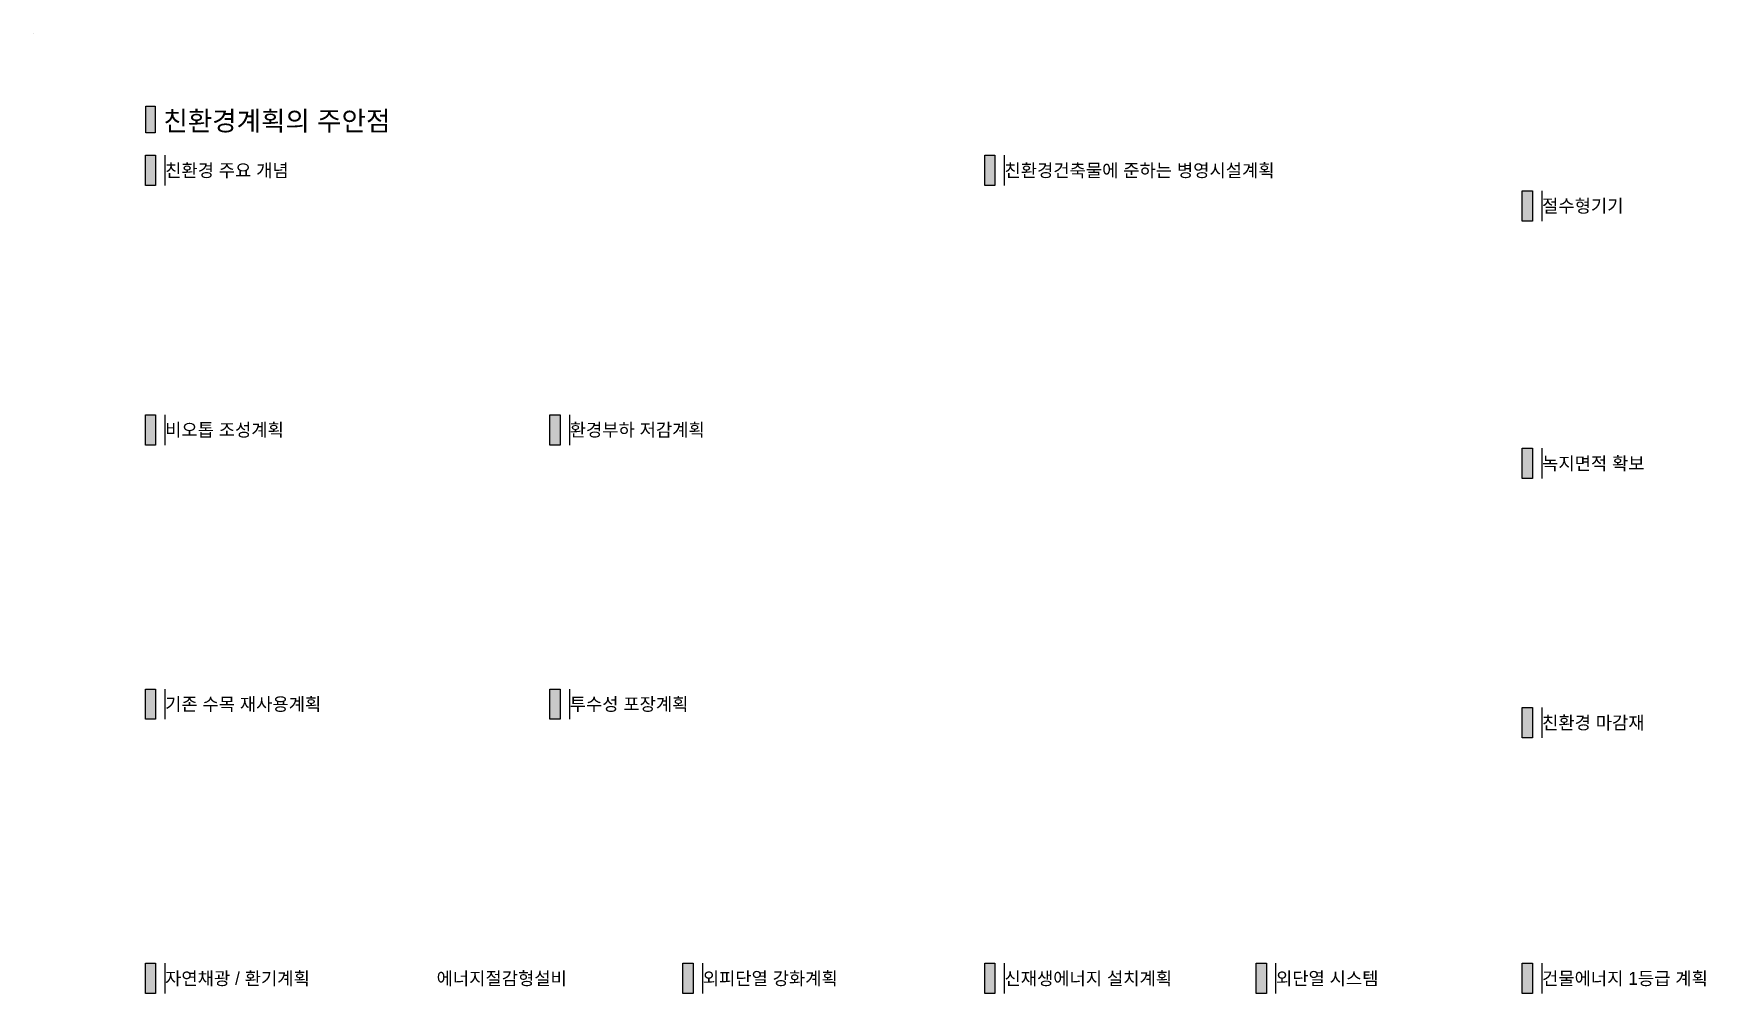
# Model space of a CAD drawing. Header units: millimetres. Extents: x 0 to 2431001685, y -1395693487 to 29700.
import ezdxf
from ezdxf.enums import TextEntityAlignment as Align

# ---------------------------------------------------------------- set-up
doc = ezdxf.new("R2010")
doc.units = ezdxf.units.MM
doc.header["$XCLIPFRAME"] = 0
for name, color, linetype in [('0-FORM', 7, 'Continuous'), ('FO_IN', 7, 'Continuous'), ('SY-1', 50, 'Continuous'), ('TEXT1', 3, 'Continuous'), ('TEXT2', 6, 'Continuous')]:
    doc.layers.add(name, color=color, linetype=linetype)
for name, color, linetype, plot in [('DEFPOINTS-txt', 193, 'Continuous', False), ('FO_OUT', 7, 'Continuous', False), ('FORM-NOPLOT', 1, 'Continuous', False)]:
    doc.layers.add(name, color=color, linetype=linetype, plot=plot)
for name, color, linetype, true_color in [('dia_250', 250, 'Continuous', 0x333333), ('dia_251', 7, 'Continuous', 0x5b5b5b), ('dia_252', 7, 'Continuous', 0x848484), ('dia_253', 7, 'Continuous', 0xadadad)]:
    doc.layers.add(name, color=color, linetype=linetype, true_color=true_color)
doc.styles.add('파주양주병영B', font='')
doc.styles.get('파주양주병영B').set_extended_font_data('YDIYGO350')
picture_1 = doc.add_image_def('image1.jpg', size_in_pixel=(2236, 574))
picture_2 = doc.add_image_def('image2.jpg', size_in_pixel=(1123, 609))

msp = doc.modelspace()

# ---------------------------------------------------------------- hatches: boundary and pattern name
at = {"layer": '0-FORM', "ltscale": 5}
for points in [[(177516250, -221053556), (162723865, -221053556), (162723865, -177046219), (177516250, -177046219)], [(1397775632, -221053556), (1382983247, -221053556), (1382983247, -177046219), (1397775632, -177046219)], [(2179389085, -272683806), (2164596700, -272683806), (2164596700, -228676470), (2179389085, -228676470)], [(177516250, -598259299), (162723865, -598259299), (162723865, -554251962), (177516250, -554251962)], [(765689892, -598259299), (750897508, -598259299), (750897508, -554251962), (765689892, -554251962)], [(2179387460, -646937700), (2164595076, -646937700), (2164595076, -602930363), (2179387460, -602930363)], [(177516250, -996976393), (162723865, -996976393), (162723865, -952969056), (177516250, -952969056)], [(765689892, -996976393), (750897508, -996976393), (750897508, -952969056), (765689892, -952969056)], [(2179389556, -1023897289), (2164597171, -1023897289), (2164597171, -979889952), (2179389556, -979889952)], [(177516250, -1395693487), (162723865, -1395693487), (162723865, -1351686150), (177516250, -1351686150)], [(959128289, -1395693487), (944335905, -1395693487), (944335905, -1351686150), (959128289, -1351686150)], [(1397777046, -1395693487), (1382984661, -1395693487), (1382984661, -1351686150), (1397777046, -1351686150)], [(1792512292, -1395693487), (1777719907, -1395693487), (1777719907, -1351686150), (1792512292, -1351686150)], [(2179389085, -1395693487), (2164596700, -1395693487), (2164596700, -1351686150), (2179389085, -1351686150)]]:
    msp.add_hatch(color=256, dxfattribs=at).paths.add_polyline_path(points)
at = {"layer": 'dia_250', "ltscale": 0.5}
h = msp.add_hatch(color=256, dxfattribs=at)
h.dxf.hatch_style = 1
h.paths.add_polyline_path([(2075, 27700), (2075, 28250), (1825, 28250), (1825, 27700)])
h = msp.add_hatch(color=256, dxfattribs=at)
h.dxf.hatch_style = 1
h.paths.add_polyline_path([(2075, 27400), (1825, 27400), (1825, 26700), (2075, 26700)])
h = msp.add_hatch(color=256, dxfattribs=at)
h.dxf.hatch_style = 1
h.paths.add_polyline_path([(2075, 21400), (1825, 21400), (1825, 20700), (2075, 20700)])
h = msp.add_hatch(color=256, dxfattribs=at)
h.dxf.hatch_style = 1
h.paths.add_polyline_path([(2075, 15100), (1825, 15100), (1825, 14400), (2075, 14400)])
h = msp.add_hatch(color=256, dxfattribs=at)
h.dxf.hatch_style = 1
h.paths.add_polyline_path([(2075, 8800), (1825, 8800), (1825, 8100), (2075, 8100)])
h = msp.add_hatch(color=256, dxfattribs=at)
h.dxf.hatch_style = 1
h.paths.add_polyline_path([(11688, 21400), (11438, 21400), (11438, 20700), (11688, 20700)])
h = msp.add_hatch(color=256, dxfattribs=at)
h.dxf.hatch_style = 1
h.paths.add_polyline_path([(11688, 15100), (11438, 15100), (11438, 14400), (11688, 14400)])
h = msp.add_hatch(color=256, dxfattribs=at)
h.dxf.hatch_style = 1
h.paths.add_polyline_path([(11688, 8800), (11438, 8800), (11438, 8100), (11688, 8100)])
h = msp.add_hatch(color=256, dxfattribs=at)
h.dxf.hatch_style = 1
h.paths.add_polyline_path([(22000, 27400), (21750, 27400), (21750, 26700), (22000, 26700)])
h = msp.add_hatch(color=256, dxfattribs=at)
h.dxf.hatch_style = 1
h.paths.add_polyline_path([(22000, 8800), (21750, 8800), (21750, 8100), (22000, 8100)])
h = msp.add_hatch(color=256, dxfattribs=at)
h.dxf.hatch_style = 1
h.paths.add_polyline_path([(28300, 8800), (28050, 8800), (28050, 8100), (28300, 8100)])
h = msp.add_hatch(color=256, dxfattribs=at)
h.dxf.hatch_style = 1
h.paths.add_polyline_path([(34925, 27400), (34675, 27400), (34675, 26700), (34925, 26700)])
h = msp.add_hatch(color=256, dxfattribs=at)
h.dxf.hatch_style = 1
h.paths.add_polyline_path([(34925, 21400), (34675, 21400), (34675, 20700), (34925, 20700)])
h = msp.add_hatch(color=256, dxfattribs=at)
h.dxf.hatch_style = 1
h.paths.add_polyline_path([(34925, 15100), (34675, 15100), (34675, 14400), (34925, 14400)])
h = msp.add_hatch(color=256, dxfattribs=at)
h.dxf.hatch_style = 1
h.paths.add_polyline_path([(34925, 8800), (34675, 8800), (34675, 8100), (34925, 8100)])
at = {"layer": 'dia_251'}
h = msp.add_hatch(color=256, dxfattribs=at)
h.dxf.hatch_style = 1
h.paths.add_polyline_path([(15475, 2500), (1500, 2500), (1500, 1000), (15475, 1000)])
h.paths.add_polyline_path([(18975, 2500), (15525, 2500), (15525, 1000), (18975, 1000)])
h = msp.add_hatch(color=256, dxfattribs=at)
h.dxf.hatch_style = 1
h.paths.add_polyline_path([(35525, 2500), (41000, 2500), (41000, 1000), (35525, 1000)])
h.paths.add_polyline_path([(32025, 2500), (35475, 2500), (35475, 1000), (32025, 1000)])
at = {"layer": 'dia_252'}
h = msp.add_hatch(color=256, dxfattribs=at)
h.dxf.hatch_style = 1
h.paths.add_polyline_path([(20750, 27400), (2175, 27400), (2175, 26700), (20750, 26700)])
h = msp.add_hatch(color=256, dxfattribs=at)
h.dxf.hatch_style = 1
h.paths.add_polyline_path([(11138, 21400), (2175, 21400), (2175, 20700), (11138, 20700)])
h = msp.add_hatch(color=256, dxfattribs=at)
h.dxf.hatch_style = 1
h.paths.add_polyline_path([(11138, 15100), (2175, 15100), (2175, 14400), (11138, 14400)])
h = msp.add_hatch(color=256, dxfattribs=at)
h.dxf.hatch_style = 1
h.paths.add_polyline_path([(11138, 8800), (2175, 8800), (2175, 8100), (11138, 8100)])
h = msp.add_hatch(color=256, dxfattribs=at)
h.dxf.hatch_style = 1
h.paths.add_polyline_path([(20750, 21400), (11788, 21400), (11788, 20700), (20750, 20700)])
h = msp.add_hatch(color=256, dxfattribs=at)
h.dxf.hatch_style = 1
h.paths.add_polyline_path([(20750, 15100), (11788, 15100), (11788, 14400), (20750, 14400)])
h = msp.add_hatch(color=256, dxfattribs=at)
h.dxf.hatch_style = 1
h.paths.add_polyline_path([(20750, 8800), (11788, 8800), (11788, 8100), (20750, 8100)])
h = msp.add_hatch(color=256, dxfattribs=at)
h.dxf.hatch_style = 1
h.paths.add_polyline_path([(34375, 27400), (22100, 27400), (22100, 26700), (34375, 26700)])
h = msp.add_hatch(color=256, dxfattribs=at)
h.dxf.hatch_style = 1
h.paths.add_polyline_path([(27750, 8800), (22100, 8800), (22100, 8100), (27750, 8100)])
h = msp.add_hatch(color=256, dxfattribs=at)
h.dxf.hatch_style = 1
h.paths.add_polyline_path([(34375, 8800), (28400, 8800), (28400, 8100), (34375, 8100)])
h = msp.add_hatch(color=256, dxfattribs=at)
h.dxf.hatch_style = 1
h.paths.add_polyline_path([(40675, 27400), (35025, 27400), (35025, 26700), (40675, 26700)])
h = msp.add_hatch(color=256, dxfattribs=at)
h.dxf.hatch_style = 1
h.paths.add_polyline_path([(40675, 21400), (35025, 21400), (35025, 20700), (40675, 20700)])
h = msp.add_hatch(color=256, dxfattribs=at)
h.dxf.hatch_style = 1
h.paths.add_polyline_path([(40675, 15100), (35025, 15100), (35025, 14400), (40675, 14400)])
h = msp.add_hatch(color=256, dxfattribs=at)
h.dxf.hatch_style = 1
h.paths.add_polyline_path([(40675, 8800), (35025, 8800), (35025, 8100), (40675, 8100)])
at = {"layer": 'dia_253'}
h = msp.add_hatch(color=256, dxfattribs=at)
h.dxf.hatch_style = 1
h.paths.add_polyline_path([(19025, 2500), (31975, 2500), (31975, 1000), (19025, 1000)])
at = {"layer": 'SY-1'}
msp.add_hatch(color=256, dxfattribs=at).paths.add_polyline_path([(177142581, -105919888), (163429244, -105919888), (163429244, -144402210), (177142581, -144402210)])

# ---------------------------------------------------------------- linework, layer by layer
at = {"layer": '0-FORM', "ltscale": 5}
for points in [[(177516250, -221053556), (162723865, -221053556), (162723865, -177046219), (177516250, -177046219)], [(1397775632, -221053556), (1382983247, -221053556), (1382983247, -177046219), (1397775632, -177046219)], [(2179389085, -272683806), (2164596700, -272683806), (2164596700, -228676470), (2179389085, -228676470)], [(177516250, -598259299), (162723865, -598259299), (162723865, -554251962), (177516250, -554251962)], [(765689892, -598259299), (750897508, -598259299), (750897508, -554251962), (765689892, -554251962)], [(2179387460, -646937700), (2164595076, -646937700), (2164595076, -602930363), (2179387460, -602930363)], [(177516250, -996976393), (162723865, -996976393), (162723865, -952969056), (177516250, -952969056)], [(765689892, -996976393), (750897508, -996976393), (750897508, -952969056), (765689892, -952969056)], [(2179389556, -1023897289), (2164597171, -1023897289), (2164597171, -979889952), (2179389556, -979889952)], [(177516250, -1395693487), (162723865, -1395693487), (162723865, -1351686150), (177516250, -1351686150)], [(959128289, -1395693487), (944335905, -1395693487), (944335905, -1351686150), (959128289, -1351686150)], [(1397777046, -1395693487), (1382984661, -1395693487), (1382984661, -1351686150), (1397777046, -1351686150)], [(1792512292, -1395693487), (1777719907, -1395693487), (1777719907, -1351686150), (1792512292, -1351686150)], [(2179389085, -1395693487), (2164596700, -1395693487), (2164596700, -1351686150), (2179389085, -1351686150)]]:
    msp.add_lwpolyline(points, close=True, dxfattribs=at)
at = {"layer": 'DEFPOINTS-txt', "ltscale": 0.5}
for p, q in [((20750, 27400), (1825, 27400)), ((20750, 21400), (1825, 21400)), ((2175, 27400), (2175, 26700)), ((2175, 21400), (2175, 20700)), ((2175, 15100), (2175, 14400)), ((2175, 8800), (2175, 8100)), ((11788, 21400), (11788, 20700)), ((11788, 15100), (11788, 14400)), ((11788, 15100), (11788, 14400)), ((11788, 8800), (11788, 8100)), ((22100, 27400), (22100, 26700)), ((22100, 8800), (22100, 8100)), ((28400, 8800), (28400, 8100)), ((35025, 27400), (35025, 26700)), ((35025, 21400), (35025, 20700)), ((35025, 15100), (35025, 14400)), ((35025, 8800), (35025, 8100))]:
    msp.add_line(p, q, dxfattribs=at)
at = {"layer": 'DEFPOINTS-txt'}
for p, q in [((1825, 26550), (40675, 26550)), ((1825, 20550), (21750, 20550)), ((1825, 14250), (21750, 14250)), ((1825, 7950), (40675, 7950)), ((15475, 2500), (15475, 1000)), ((15525, 2500), (15525, 1000)), ((18975, 2500), (18975, 1000)), ((19025, 2500), (19025, 1000)), ((31975, 2500), (31975, 1000)), ((32025, 2500), (32025, 1000)), ((34374, 14250), (40675, 14250)), ((34375, 20550), (40675, 20550)), ((35475, 2500), (35475, 1000)), ((35525, 2500), (35525, 1000))]:
    msp.add_line(p, q, dxfattribs=at)
for points in [[(20750, 26700), (20750, 21700), (1825, 21700), (1825, 26700)], [(11138, 20733), (11138, 15400), (1825, 15400), (1825, 20700)], [(11138, 14400), (11138, 9100), (1825, 9100), (1825, 14400)], [(11138, 8100), (11138, 2800), (1825, 2800), (1825, 8100)], [(20750, 20700), (20750, 15400), (11438, 15400), (11438, 20700)], [(20750, 14400), (20750, 9100), (11438, 9100), (11438, 14400)], [(20750, 8100), (20750, 2800), (11438, 2800), (11438, 8100)], [(34375, 26700), (34375, 9100), (21750, 9100), (21750, 26700)], [(27750, 8100), (27750, 2800), (21750, 2800), (21750, 8100)], [(34375, 8939), (34375, 2800), (28050, 2825), (28050, 8100)], [(40675, 26700), (40675, 21700), (34675, 21700), (34675, 26700)], [(40675, 20700), (40675, 15400), (34675, 15400), (34675, 20700)], [(40675, 14400), (40675, 9100), (34675, 9100), (34675, 14400)], [(40675, 8100), (40675, 2800), (34675, 2800), (34675, 8100)]]:
    msp.add_lwpolyline(points, dxfattribs=at)
at = {"layer": 'dia_250', "ltscale": 0.5}
for points in [[(2075, 27700), (2075, 28250), (1825, 28250), (1825, 27700)], [(2075, 27400), (1825, 27400), (1825, 26700), (2075, 26700)], [(2075, 21400), (1825, 21400), (1825, 20700), (2075, 20700)], [(2075, 15100), (1825, 15100), (1825, 14400), (2075, 14400)], [(2075, 8800), (1825, 8800), (1825, 8100), (2075, 8100)], [(11688, 21400), (11438, 21400), (11438, 20700), (11688, 20700)], [(11688, 15100), (11438, 15100), (11438, 14400), (11688, 14400)], [(11688, 8800), (11438, 8800), (11438, 8100), (11688, 8100)], [(22000, 27400), (21750, 27400), (21750, 26700), (22000, 26700)], [(22000, 8800), (21750, 8800), (21750, 8100), (22000, 8100)], [(28300, 8800), (28050, 8800), (28050, 8100), (28300, 8100)], [(34925, 27400), (34675, 27400), (34675, 26700), (34925, 26700)], [(34925, 21400), (34675, 21400), (34675, 20700), (34925, 20700)], [(34925, 15100), (34675, 15100), (34675, 14400), (34925, 14400)], [(34925, 8800), (34675, 8800), (34675, 8100), (34925, 8100)]]:
    msp.add_lwpolyline(points, close=True, dxfattribs=at)
at = {"layer": 'dia_251', "ltscale": 0.5}
for points in [[(20750, 26700), (20748, 21700), (1825, 21700), (1825, 26700)], [(11138, 20700), (11138, 15400), (1825, 15400), (1825, 20700)], [(11138, 14400), (11138, 9100), (1825, 9100), (1825, 14400)], [(11138, 8100), (11138, 2800), (1825, 2800), (1825, 8100)], [(20750, 20700), (20751, 15400), (11438, 15400), (11438, 20700)], [(20750, 14400), (20751, 9100), (11438, 9100), (11438, 14400)], [(20750, 8125), (20750, 2800), (11438, 2800), (11438, 8125)], [(34375, 26700), (34374, 9100), (21750, 9100), (21750, 26700)], [(27750, 8100), (27750, 2800), (21750, 2800), (21750, 8125)], [(34375, 8100), (34375, 2800), (28050, 2800), (28050, 8100)], [(40675, 26700), (40675, 21700), (34675, 21700), (34675, 26700)], [(40675, 20700), (40675, 15400), (34675, 15400), (34675, 20700)], [(40675, 14400), (40675, 9100), (34675, 9100), (34675, 14400)], [(40675, 8125), (40675, 2800), (34675, 2800), (34675, 8125)]]:
    msp.add_lwpolyline(points, dxfattribs=at)
at = {"layer": 'FO_IN', "const_width": 50}
msp.add_lwpolyline([(41000, 28700), (1500, 28700), (1500, 1000), (41000, 1000)], close=True, dxfattribs=at)
msp.add_lwpolyline([(1500, 2500), (41000, 2500)], dxfattribs=at)
at = {"layer": 'FO_OUT', "color": 227, "ltscale": 0.1}
msp.add_line((1500, 27400), (41000, 27400), dxfattribs=at)
for points in [[(0, 0), (0, 29700), (42000, 29700), (42000, 0)], [(40675, 2825), (1825, 2825), (1825, 27400), (40675, 27400)]]:
    msp.add_lwpolyline(points, close=True, dxfattribs=at)
at = {"layer": 'FORM-NOPLOT'}
for p, q in [((191425926, -221053556), (191425926, -177046219)), ((1411685308, -221053556), (1411685308, -177046219)), ((2193298761, -272683806), (2193298761, -228676470)), ((191425926, -598259299), (191425926, -554251962)), ((779599568, -598259299), (779599568, -554251962)), ((2193297136, -646937700), (2193297136, -602930363)), ((191425926, -996976393), (191425926, -952969056)), ((779599568, -996976393), (779599568, -952969056)), ((2193299231, -1023897289), (2193299231, -979889952)), ((191425926, -1395693487), (191425926, -1351686150)), ((973037965, -1395693487), (973037965, -1351686150)), ((1411686721, -1395693487), (1411686721, -1351686150)), ((1806421968, -1395693487), (1806421968, -1351686150)), ((2193298761, -1395693487), (2193298761, -1351686150))]:
    msp.add_line(p, q, dxfattribs=at)
at = {"layer": 'SY-1'}
msp.add_lwpolyline([(163429244, -105919888), (177142581, -105919888), (177142581, -144402210), (163429244, -144402210)], close=True, dxfattribs=at)

# ---------------------------------------------------------------- texts
at = {"layer": 'TEXT1', "color": 255, "style": '파주양주병영B'}
for s, height, p in [('친환경 주요 개념', 18860287.2, (191425926, -199049888)), ('친환경건축물에 준하는 병영시설계획', 18860287.17, (1411685308, -199049888)), ('절수형기기', 18860287.2, (2193298761, -250680138)), ('비오톱 조성계획', 18860287.2, (191425926, -576255630)), ('환경부하 저감계획', 18860287.2, (779599568, -576255630)), ('녹지면적 확보', 18860287.2, (2193297136, -624934031)), ('기존 수목 재사용계획', 18860287.17, (191425926, -974972724)), ('투수성 포장계획', 18860287.2, (779599568, -974972724)), ('친환경 마감재', 18860287.2, (2193299231, -1001893620)), ('자연채광 / 환기계획', 18860287.17, (191425926, -1373689818)), ('에너지절감형설비', 18860287.2, (586161172, -1373689818)), ('외피단열 강화계획', 18860287.2, (973037965, -1373689818)), ('신재생에너지 설치계획', 18860287.17, (1411686721, -1373689818)), ('외단열 시스템', 18860287.2, (1806421968, -1373689818)), ('건물에너지 1등급 계획', 18860287.17, (2193298761, -1373689818))]:
    msp.add_text(s, height=height, dxfattribs=at).set_placement(p, align=Align.MIDDLE_LEFT)
at = {"layer": 'TEXT2', "style": '파주양주병영B'}
msp.add_text('친환경계획의 주안점', height=28290430.7, dxfattribs=at).set_placement((188914856, -127137713), align=Align.MIDDLE_LEFT)

# ---------------------------------------------------------------- pictures from other files: only their frames are drawn
at = {"color": 242, "true_color": 0xcd2027}
image = msp.add_image(picture_1, insert=(1825, 21700), size_in_units=(18931, 4860), dxfattribs=at)
image.dxf.flags = 7
image = msp.add_image(picture_2, insert=(11438, 15400), size_in_units=(9508, 5156), dxfattribs=at)
image.set_boundary_path([(-0.5, 0.23), (1099.4, 608.5)])

doc.saveas('drawing.dxf')
